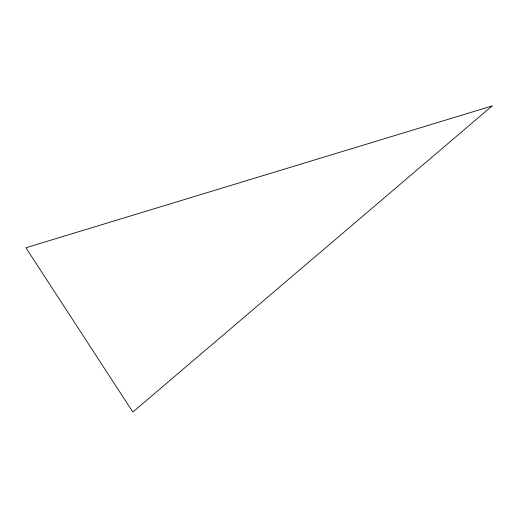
<?xml version="1.0" encoding="UTF-8"?>
<svg xmlns="http://www.w3.org/2000/svg" width="518" height="518" viewBox="0 0 518 518"><rect width="100%" height="100%" fill="white"/><g stroke="black" fill="none" stroke-linecap="round" stroke-linejoin="round"><path stroke-width="0.78" d="M492.1 105.957L132.841 412.043L25.9 247.772L492.1 105.957"/></g></svg>
